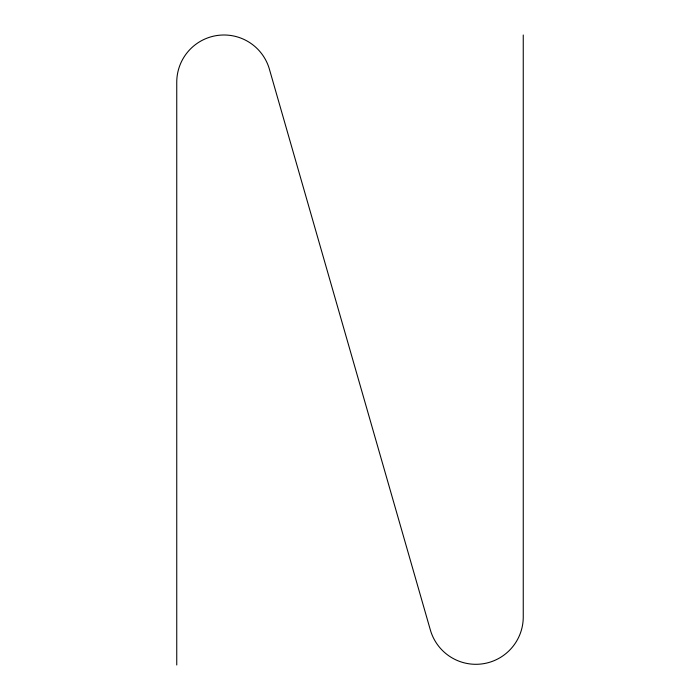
<?xml version="1.0" encoding="UTF-8"?>
<svg xmlns="http://www.w3.org/2000/svg" width="700" height="700" viewBox="0 0 700 700"><rect width="100%" height="100%" fill="white"/><g stroke="black" fill="none" stroke-linecap="round" stroke-linejoin="round"><path stroke-width="1.05" d="M523.25 35L523.25 617.75A47.364 47.364 0 0 1 430.36 629.983L269.64 70.017A47.25 47.25 0 0 0 176.75 82.25L176.75 665"/></g></svg>
